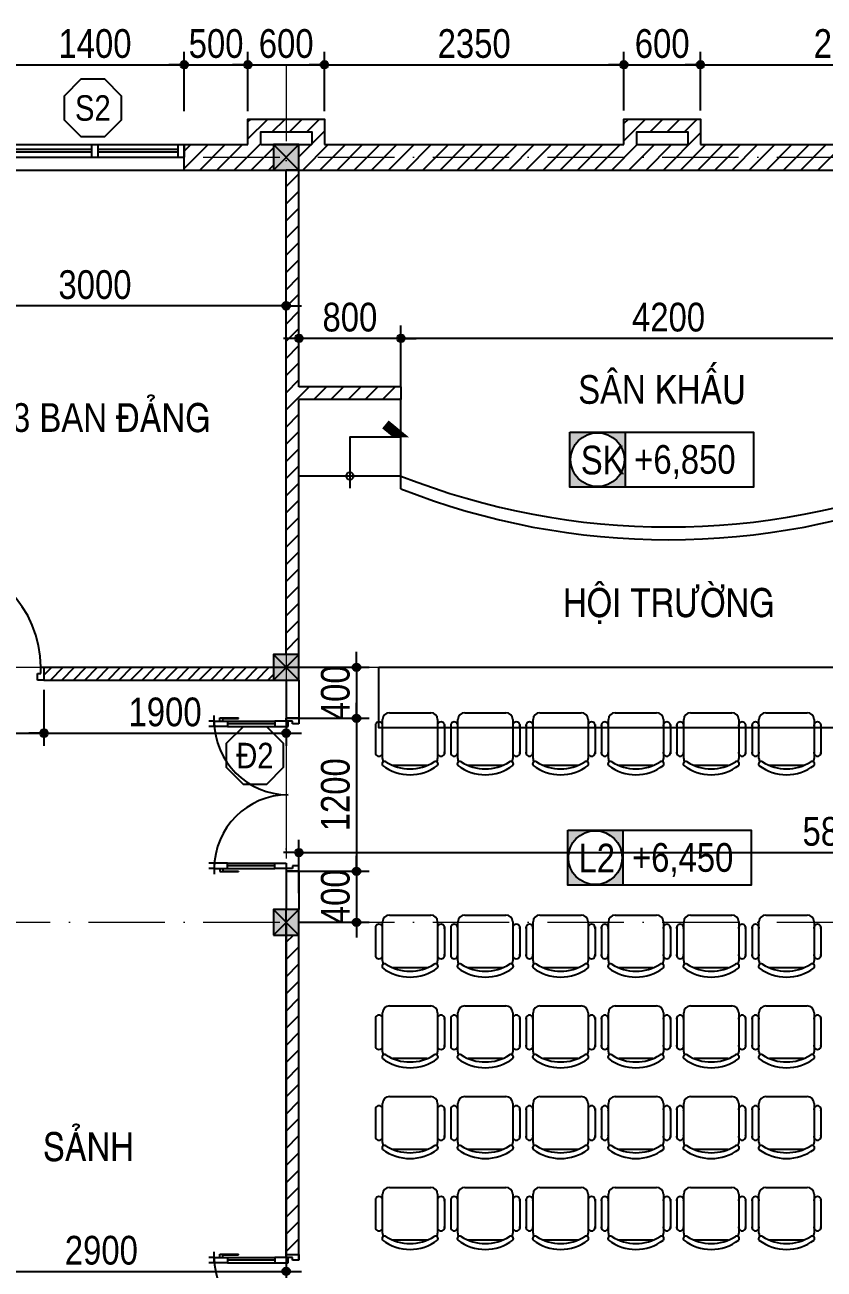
# Model space of a CAD drawing. Header units: millimetres. Extents: x 1201 to 176852, y 279 to 65351.
# Drawn here: x 99919 to 106189, y 27788 to 37547 of the extents above; entities that cross this region are included whole.
import ezdxf
from ezdxf.enums import TextEntityAlignment as Align

# ---------------------------------------------------------------- set-up
doc = ezdxf.new("R2010")
doc.units = ezdxf.units.MM
doc.linetypes.add('ACAD_ISO10W100', pattern=[18, 12, -3, 0, -3])
doc.linetypes.add('DASHED2', pattern=[0.375, 0.25, -0.125])
for name, color, linetype in [('009', 251, 'Continuous'), ('DIM', 1, 'Continuous'), ('DOOR', 20, 'Continuous'), ('MEDIUM', 2, 'Continuous'), ('TAGS', 60, 'Continuous'), ('TEXT', 7, 'Continuous'), ('TUONG', 131, 'Continuous'), ('vat dung', 44, 'Continuous'), ('WALL', 4, 'Continuous')]:
    doc.layers.add(name, color=color, linetype=linetype)
doc.layers.add('NET-THAY', color=2, linetype='Continuous', lineweight=13)
doc.layers.add('TRUC', color=24, linetype='Continuous', lineweight=0)
doc.styles.add('1', font='', dxfattribs={"height": 250})
doc.styles.add('HEL-CONDENSE', font='')
doc.styles.add('VNI-HELVE-CONDENSEN', font='')
doc.styles.get('1').set_extended_font_data('VNI-Helve-Condense')
doc.styles.get('HEL-CONDENSE').set_extended_font_data('VNI-Helve-Condense')
doc.styles.get('VNI-HELVE-CONDENSEN').set_extended_font_data('VNI-Helve-Condense')
doc.dimstyles.new('D100', dxfattribs={"dimtxt": 225, "dimasz": 1.2, "dimexe": 100, "dimexo": 0, "dimgap": 50, "dimtad": 1, "dimdec": 0, "dimzin": 13, "dimdsep": 46, "dimtxsty": 'HEL-CONDENSE', "dimblk": 'D50', "dimcen": 0, "dimclrd": 1, "dimclre": 1, "dimclrt": 7, "dimadec": 0, "dimazin": 0, "dimtfac": 1, "dimtdec": 0, "dimtmove": 0, "dimatfit": 3, "dimldrblk": 'D50', "dimfxl": 1, "dimtolj": 1, "dimtzin": 13, "dimarcsym": 0})

# ---------------------------------------------------------------- blocks, each defined once
blk = doc.blocks.new('A$C6E0044D6')
at = {"layer": 'DOOR'}
for p, q in [((-25, 925), (-75, 925)), ((-25, 925), (-25, 975)), ((25, 925), (-25, 925)), ((-25, 925), (-25, 805)), ((25, 925), (25, 975)), ((25, 805), (25, 925)), ((-25, 874.1), (-53.3, 874.1)), ((-53.3, 874.1), (-53.3, 704.5)), ((-25, 845.9), (-47.6, 845.9)), ((-47.6, 845.9), (-47.6, 704.5)), ((-25, 874.1), (-25, 845.9)), ((-25, 827.9), (-25, 195)), ((-25, 805), (25, 805)), ((0, 195), (0, 805)), ((25, 805), (25, 195)), ((-47.6, 704.5), (-53.3, 704.5)), ((-25, 195), (25, 195)), ((-25, 75), (-25, 195)), ((25, 195), (25, 75)), ((-25, 75), (-50, 75)), ((-50, 75), (-50, -25)), ((-25, 25), (-25, 75)), ((25, 75), (-25, 75)), ((0, 25), (-25, 25)), ((0, -25), (0, 25)), ((800, -25), (800, 25)), ((800, 25), (825, 25)), ((825, 25), (825, 75)), ((825, 75), (850, 75)), ((850, 75), (850, -25)), ((-50, -25), (0, -25)), ((850, -25), (800, -25))]:
    blk.add_line(p, q, dxfattribs=at)
at = {"layer": 'DOOR', "color": 251}
blk.add_arc((-25, 75), 850, 0, 90, dxfattribs=at)
blk = doc.blocks.new('A$C419169B2')
at = {"layer": 'vat dung'}
for p, q in [((-166.4, 1192.5), (157.6, 1192.5)), ((-275.2, 1100.2), (-275.2, 870.7)), ((-220.4, 832.5), (-220.4, 1138.5)), ((211.6, 1138.5), (211.6, 832.5)), ((265.6, 1100.2), (265.6, 870.7)), ((129.5, 778.5), (-138.4, 778.5))]:
    blk.add_line(p, q, dxfattribs=at)
for centre, radius, start, end in [((-166.4, 1138.5), 54, 90, 180), ((157.6, 1138.5), 54, 0, 90), ((-248.2, 1092.3), 28.1, 343.7398, 196.2602), ((238.6, 1092.3), 28.1, 343.7398, 196.2602), ((-248.2, 878.6), 28.1, 163.7398, 16.2602), ((238.6, 878.6), 28.1, 163.7398, 16.2602), ((-204.6, 790.3), 19.7, 57.97259, 216.69006), ((-166.4, 832.5), 54, 180, 207.58444), ((-4.4, 1105.6), 353.5, 237.57575, 302.42425), ((195.7, 790.3), 19.7, 323.30994, 122.02741), ((157.6, 832.5), 54, 332.41556, 0), ((-4.4, 1066.5), 360, 233.1301, 306.8699)]:
    blk.add_arc(centre, radius, start, end, dxfattribs=at)
blk = doc.blocks.new('s11')
at = {"layer": 'DOOR'}
for p, q in [((0, 0), (0, -100)), ((1400, 0), (0, 0)), ((50, 0), (50, -100)), ((1350, 0), (1350, -100)), ((1400, 0), (1400, -100)), ((1400, -100), (0, -100))]:
    blk.add_line(p, q, dxfattribs=at)
at = {"layer": 'DOOR', "linetype": 'ByBlock', "lineweight": -2}
for p, q in [((675, -100), (675, 0)), ((725, -100), (725, 0))]:
    blk.add_line(p, q, dxfattribs=at)
at = {"layer": 'DOOR', "color": 251}
for p, q in [((50, -40), (675, -40)), ((50, -60), (675, -60)), ((725, -40), (1350, -40)), ((725, -60), (1350, -60))]:
    blk.add_line(p, q, dxfattribs=at)
blk = doc.blocks.new('A$C225A2996')
at = {"layer": 'WALL'}
blk.add_hatch(color=4, dxfattribs=at).paths.add_polyline_path([(531.4, 81.6), (731.4, 81.6), (731.4, 281.6), (531.4, 281.6)])
at = {"layer": 'WALL', "color": 4}
for p, q in [((531.4, 281.6), (731.4, 81.6)), ((531.4, 81.6), (731.4, 281.6))]:
    blk.add_line(p, q, dxfattribs=at)
blk.add_lwpolyline([(531.4, 81.6), (731.4, 81.6), (731.4, 281.6), (531.4, 281.6)], close=True, dxfattribs=at)
blk = doc.blocks.new('KH-CUADI')
at = {"layer": 'TAGS'}
blk.add_lwpolyline([(-124, 300), (-300, 124), (-300, -124), (-124, -300), (124, -300), (300, -124), (300, 124), (124, 300)], close=True, dxfattribs=at)
at = {"layer": 'TAGS', "style": 'VNI-HELVE-CONDENSEN'}
blk.add_attdef('D', text='', height=300, dxfattribs=at).set_placement((0, 0), align=Align.MIDDLE)
blk = doc.blocks.new('A$C48B57989')
at = {"layer": 'DOOR'}
for p, q in [((-446, 752.5), (-403.1, 752.5)), ((-446, 652.5), (-446, 752.5)), ((-403.1, 702.5), (-424.6, 702.5)), ((-424.6, 702.5), (-424.6, 652.5)), ((-403.1, 752.5), (-403.1, 702.5)), ((711.1, 752.5), (711.1, 702.5)), ((754, 752.5), (711.1, 752.5)), ((711.1, 702.5), (732.6, 702.5)), ((732.6, 702.5), (732.6, 652.5)), ((754, 652.5), (754, 752.5)), ((-424.6, 652.5), (-446, 652.5)), ((-381.7, 666.8), (-424.6, 666.8)), ((-424.6, 666.8), (-424.6, 563.9)), ((-381.7, 563.9), (-381.7, 666.8)), ((689.7, 563.9), (689.7, 652.5)), ((689.7, 652.5), (732.6, 652.5)), ((732.6, 652.5), (754, 652.5)), ((732.6, 652.5), (732.6, 563.9)), ((-424.6, 563.9), (-381.7, 563.9)), ((-424.6, 171.4), (-424.6, 563.9)), ((-403.1, 563.9), (-403.1, 191)), ((-381.7, 191), (-381.7, 563.9)), ((689.7, 191), (689.7, 563.9)), ((732.6, 563.9), (689.7, 563.9)), ((711.1, 563.9), (711.1, 191)), ((732.6, 171.4), (732.6, 563.9)), ((-448.8, 131.8), (-448.8, 277.2)), ((-443.9, 277.2), (-448.8, 277.2)), ((-443.9, 156), (-443.9, 277.2)), ((752, 156), (752, 277.2)), ((752, 277.2), (756.8, 277.2)), ((756.8, 131.8), (756.8, 277.2)), ((-424.6, 131.8), (-448.8, 131.8)), ((-424.6, 156), (-443.9, 156)), ((-424.6, 191), (-381.7, 191)), ((-424.6, 88.2), (-424.6, 191)), ((-424.6, 131.8), (-424.6, 156)), ((-381.7, 191), (-381.7, 88.2)), ((732.6, 191), (689.7, 191)), ((689.7, 191), (689.7, 88.2)), ((732.6, 88.2), (732.6, 191)), ((732.6, 131.8), (732.6, 156)), ((732.6, 156), (752, 156)), ((732.6, 131.8), (756.8, 131.8)), ((-424.6, 88.2), (-467.4, 88.2)), ((-424.6, 88.2), (-424.6, 45.3)), ((-381.7, 88.2), (-424.6, 88.2)), ((-381.7, 88.2), (-381.7, 45.3)), ((689.7, 88.2), (689.7, 45.3)), ((689.7, 88.2), (732.6, 88.2)), ((732.6, 88.2), (732.6, 45.3)), ((732.6, 88.2), (775.4, 88.2))]:
    blk.add_line(p, q, dxfattribs=at)
at = {"layer": 'DOOR', "color": 251}
for centre, major_axis, start_param, end_param in [((-424.6, 666.8), (409.1, 409.1), 3.926991, 5.497787), ((732.6, 666.8), (-409.1, 409.1), 0.785398, 2.356194)]:
    blk.add_ellipse(centre, major_axis=major_axis, ratio=1, start_param=start_param, end_param=end_param, dxfattribs=at)
blk = doc.blocks.new('D50')
at = {"layer": 'DIM'}
blk.add_hatch(color=256, dxfattribs=at).paths.add_polyline_path([(25, 0, 1), (-25, 0, 1)])
blk.add_line((25, 0), (100, 0), dxfattribs=at)
blk.add_circle((0, 0), 25, dxfattribs=at)
blk = doc.blocks.new('*D1130')
at = {"layer": 'DEFPOINTS', "color": 0, "transparency": 16777216}
for p in [(107869, 31055.1), (102069, 30738), (107869, 30709.5)]:
    blk.add_point(p, dxfattribs=at)
at = {"layer": 'DIM', "color": 1, "lineweight": -2, "transparency": 16777216}
for p, q in [((102069, 30738), (102069, 31155.1)), ((107869, 30709.5), (107869, 31155.1)), ((102070.2, 31055.1), (107867.8, 31055.1))]:
    blk.add_line(p, q, dxfattribs=at)
at = {"layer": 'DIM', "color": 1, "lineweight": -2, "transparency": 16777216, "xscale": 1.199999999999999, "yscale": 1.199999999999999, "zscale": 1.199999999999999, "rotation": 180}
blk.add_blockref('D50', (102069, 31055.1), dxfattribs=at)
at = {"layer": 'DIM', "color": 1, "lineweight": -2, "transparency": 16777216, "xscale": 1.199999999999999, "yscale": 1.199999999999999, "zscale": 1.199999999999999}
blk.add_blockref('D50', (107869, 31055.1), dxfattribs=at)
at = {"layer": 'DIM', "color": 7, "transparency": 16777216, "insert": (106306.5, 31220), "char_height": 225, "attachment_point": 5, "style": 'HEL-CONDENSE'}
blk.add_mtext('\\A1;5800', dxfattribs=at)
blk = doc.blocks.new('*D1158')
at = {"layer": 'DEFPOINTS', "color": 0, "linetype": 'Continuous', "transparency": 16777216}
for p in [(99169, 32330.9), (100069, 32330.9), (100069, 31991.8)]:
    blk.add_point(p, dxfattribs=at)
at = {"layer": 'DIM', "color": 1, "linetype": 'Continuous', "lineweight": -2, "transparency": 16777216}
for p, q in [((99169, 32330.9), (99169, 31891.8)), ((100069, 32330.9), (100069, 31891.8)), ((99170.2, 31991.8), (100067.8, 31991.8))]:
    blk.add_line(p, q, dxfattribs=at)
at = {"layer": 'DIM', "color": 1, "linetype": 'Continuous', "lineweight": -2, "transparency": 16777216, "xscale": 1.199999999999999, "yscale": 1.199999999999999, "zscale": 1.199999999999999, "rotation": 180}
blk.add_blockref('D50', (99169, 31991.8), dxfattribs=at)
at = {"layer": 'DIM', "color": 1, "linetype": 'Continuous', "lineweight": -2, "transparency": 16777216, "xscale": 1.199999999999999, "yscale": 1.199999999999999, "zscale": 1.199999999999999}
blk.add_blockref('D50', (100069, 31991.8), dxfattribs=at)
at = {"layer": 'DIM', "color": 7, "linetype": 'Continuous', "transparency": 16777216, "insert": (99619, 32156.7), "char_height": 225, "attachment_point": 5, "style": 'HEL-CONDENSE'}
blk.add_mtext('\\A1;900', dxfattribs=at)
blk = doc.blocks.new('*D1159')
at = {"layer": 'DEFPOINTS', "color": 0, "linetype": 'Continuous', "transparency": 16777216}
for p in [(100069, 32330.9), (101969, 32330.9), (101969, 31991.8)]:
    blk.add_point(p, dxfattribs=at)
at = {"layer": 'DIM', "color": 1, "linetype": 'Continuous', "lineweight": -2, "transparency": 16777216}
for p, q in [((100069, 32330.9), (100069, 31891.8)), ((101969, 32330.9), (101969, 31891.8)), ((100070.2, 31991.8), (101967.8, 31991.8))]:
    blk.add_line(p, q, dxfattribs=at)
at = {"layer": 'DIM', "color": 1, "linetype": 'Continuous', "lineweight": -2, "transparency": 16777216, "xscale": 1.199999999999999, "yscale": 1.199999999999999, "zscale": 1.199999999999999, "rotation": 180}
blk.add_blockref('D50', (100069, 31991.8), dxfattribs=at)
at = {"layer": 'DIM', "color": 1, "linetype": 'Continuous', "lineweight": -2, "transparency": 16777216, "xscale": 1.199999999999999, "yscale": 1.199999999999999, "zscale": 1.199999999999999}
blk.add_blockref('D50', (101969, 31991.8), dxfattribs=at)
at = {"layer": 'DIM', "color": 7, "linetype": 'Continuous', "transparency": 16777216, "insert": (101019, 32156.7), "char_height": 225, "attachment_point": 5, "style": 'HEL-CONDENSE'}
blk.add_mtext('\\A1;1900', dxfattribs=at)
blk = doc.blocks.new('*D1002')
at = {"layer": 'DEFPOINTS', "color": 0, "linetype": 'Continuous', "transparency": 16777216}
for p in [(102069, 32508.4), (102069, 32108.4), (102520.7, 32108.4)]:
    blk.add_point(p, dxfattribs=at)
at = {"layer": 'DIM', "color": 1, "linetype": 'Continuous', "lineweight": -2, "transparency": 16777216}
for p, q in [((102069, 32508.4), (102620.7, 32508.4)), ((102520.7, 32507.2), (102520.7, 32109.6)), ((102069, 32108.4), (102620.7, 32108.4))]:
    blk.add_line(p, q, dxfattribs=at)
at = {"layer": 'DIM', "color": 1, "linetype": 'Continuous', "lineweight": -2, "transparency": 16777216, "xscale": 1.199999999999999, "yscale": 1.199999999999999, "zscale": 1.199999999999999}
for p, rotation in [((102520.7, 32508.4), 90), ((102520.7, 32108.4), 270)]:
    blk.add_blockref('D50', p, dxfattribs=dict(at, rotation=rotation))
at = {"layer": 'DIM', "color": 7, "linetype": 'Continuous', "transparency": 16777216, "insert": (102355.8, 32308.4), "char_height": 225, "attachment_point": 5, "rotation": 90, "style": 'HEL-CONDENSE'}
blk.add_mtext('\\A1;400', dxfattribs=at)
blk = doc.blocks.new('*D1003')
at = {"layer": 'DEFPOINTS', "color": 0, "linetype": 'Continuous', "transparency": 16777216}
for p in [(102069, 32108.4), (102069, 30908.4), (102520.7, 30908.4)]:
    blk.add_point(p, dxfattribs=at)
at = {"layer": 'DIM', "color": 1, "linetype": 'Continuous', "lineweight": -2, "transparency": 16777216}
for p, q in [((102069, 32108.4), (102620.7, 32108.4)), ((102520.7, 32107.2), (102520.7, 30909.6)), ((102069, 30908.4), (102620.7, 30908.4))]:
    blk.add_line(p, q, dxfattribs=at)
at = {"layer": 'DIM', "color": 1, "linetype": 'Continuous', "lineweight": -2, "transparency": 16777216, "xscale": 1.199999999999999, "yscale": 1.199999999999999, "zscale": 1.199999999999999}
for p, rotation in [((102520.7, 32108.4), 90), ((102520.7, 30908.4), 270)]:
    blk.add_blockref('D50', p, dxfattribs=dict(at, rotation=rotation))
at = {"layer": 'DIM', "color": 7, "linetype": 'Continuous', "transparency": 16777216, "insert": (102355.8, 31508.4), "char_height": 225, "attachment_point": 5, "rotation": 90, "style": 'HEL-CONDENSE'}
blk.add_mtext('\\A1;1200', dxfattribs=at)
blk = doc.blocks.new('*D1004')
at = {"layer": 'DEFPOINTS', "color": 0, "linetype": 'Continuous', "transparency": 16777216}
for p in [(102069, 30908.4), (102069, 30508.4), (102520.7, 30508.4)]:
    blk.add_point(p, dxfattribs=at)
at = {"layer": 'DIM', "color": 1, "linetype": 'Continuous', "lineweight": -2, "transparency": 16777216}
for p, q in [((102069, 30908.4), (102620.7, 30908.4)), ((102520.7, 30907.2), (102520.7, 30509.6)), ((102069, 30508.4), (102620.7, 30508.4))]:
    blk.add_line(p, q, dxfattribs=at)
at = {"layer": 'DIM', "color": 1, "linetype": 'Continuous', "lineweight": -2, "transparency": 16777216, "xscale": 1.199999999999999, "yscale": 1.199999999999999, "zscale": 1.199999999999999}
for p, rotation in [((102520.7, 30908.4), 90), ((102520.7, 30508.4), 270)]:
    blk.add_blockref('D50', p, dxfattribs=dict(at, rotation=rotation))
at = {"layer": 'DIM', "color": 7, "linetype": 'Continuous', "transparency": 16777216, "insert": (102355.8, 30708.4), "char_height": 225, "attachment_point": 5, "rotation": 90, "style": 'HEL-CONDENSE'}
blk.add_mtext('\\A1;400', dxfattribs=at)
blk = doc.blocks.new('*D1038')
at = {"layer": 'DEFPOINTS', "color": 0, "transparency": 16777216}
for p in [(102269, 37234.2), (101669, 36869.5), (102269, 36869.5)]:
    blk.add_point(p, dxfattribs=at)
at = {"layer": 'DIM', "color": 1, "lineweight": -2, "transparency": 16777216}
for p, q in [((101669, 36869.5), (101669, 37334.2)), ((102269, 36869.5), (102269, 37334.2)), ((101670.2, 37234.2), (102267.8, 37234.2))]:
    blk.add_line(p, q, dxfattribs=at)
at = {"layer": 'DIM', "color": 1, "lineweight": -2, "transparency": 16777216, "xscale": 1.199999999999999, "yscale": 1.199999999999999, "zscale": 1.199999999999999, "rotation": 180}
blk.add_blockref('D50', (101669, 37234.2), dxfattribs=at)
at = {"layer": 'DIM', "color": 1, "lineweight": -2, "transparency": 16777216, "xscale": 1.199999999999999, "yscale": 1.199999999999999, "zscale": 1.199999999999999}
blk.add_blockref('D50', (102269, 37234.2), dxfattribs=at)
at = {"layer": 'DIM', "color": 7, "transparency": 16777216, "insert": (101969, 37399.1), "char_height": 225, "attachment_point": 5, "style": 'HEL-CONDENSE'}
blk.add_mtext('\\A1;600', dxfattribs=at)
blk = doc.blocks.new('*D1039')
at = {"layer": 'DEFPOINTS', "color": 0, "transparency": 16777216}
for p in [(104619, 37234.2), (102269, 36869.5), (104619, 36875.8)]:
    blk.add_point(p, dxfattribs=at)
at = {"layer": 'DIM', "color": 1, "lineweight": -2, "transparency": 16777216}
for p, q in [((102269, 36869.5), (102269, 37334.2)), ((104619, 36875.8), (104619, 37334.2)), ((102270.2, 37234.2), (104617.8, 37234.2))]:
    blk.add_line(p, q, dxfattribs=at)
at = {"layer": 'DIM', "color": 1, "lineweight": -2, "transparency": 16777216, "xscale": 1.199999999999999, "yscale": 1.199999999999999, "zscale": 1.199999999999999, "rotation": 180}
blk.add_blockref('D50', (102269, 37234.2), dxfattribs=at)
at = {"layer": 'DIM', "color": 1, "lineweight": -2, "transparency": 16777216, "xscale": 1.199999999999999, "yscale": 1.199999999999999, "zscale": 1.199999999999999}
blk.add_blockref('D50', (104619, 37234.2), dxfattribs=at)
at = {"layer": 'DIM', "color": 7, "transparency": 16777216, "insert": (103444, 37399.1), "char_height": 225, "attachment_point": 5, "style": 'HEL-CONDENSE'}
blk.add_mtext('\\A1;2350', dxfattribs=at)
blk = doc.blocks.new('*D1040')
at = {"layer": 'DEFPOINTS', "color": 0, "transparency": 16777216}
for p in [(105219, 37234.2), (104619, 36875.8), (105219, 36875.8)]:
    blk.add_point(p, dxfattribs=at)
at = {"layer": 'DIM', "color": 1, "lineweight": -2, "transparency": 16777216}
for p, q in [((104619, 36875.8), (104619, 37334.2)), ((105219, 36875.8), (105219, 37334.2)), ((104620.2, 37234.2), (105217.8, 37234.2))]:
    blk.add_line(p, q, dxfattribs=at)
at = {"layer": 'DIM', "color": 1, "lineweight": -2, "transparency": 16777216, "xscale": 1.199999999999999, "yscale": 1.199999999999999, "zscale": 1.199999999999999, "rotation": 180}
blk.add_blockref('D50', (104619, 37234.2), dxfattribs=at)
at = {"layer": 'DIM', "color": 1, "lineweight": -2, "transparency": 16777216, "xscale": 1.199999999999999, "yscale": 1.199999999999999, "zscale": 1.199999999999999}
blk.add_blockref('D50', (105219, 37234.2), dxfattribs=at)
at = {"layer": 'DIM', "color": 7, "transparency": 16777216, "insert": (104919, 37399.1), "char_height": 225, "attachment_point": 5, "style": 'HEL-CONDENSE'}
blk.add_mtext('\\A1;600', dxfattribs=at)
blk = doc.blocks.new('*D1041')
at = {"layer": 'DEFPOINTS', "color": 0, "transparency": 16777216}
for p in [(107569, 37234.2), (107569, 36890.2), (105219, 36875.8)]:
    blk.add_point(p, dxfattribs=at)
at = {"layer": 'DIM', "color": 1, "lineweight": -2, "transparency": 16777216}
for p, q in [((105219, 36875.8), (105219, 37334.2)), ((107569, 36890.2), (107569, 37334.2)), ((105220.2, 37234.2), (107567.8, 37234.2))]:
    blk.add_line(p, q, dxfattribs=at)
at = {"layer": 'DIM', "color": 1, "lineweight": -2, "transparency": 16777216, "xscale": 1.199999999999999, "yscale": 1.199999999999999, "zscale": 1.199999999999999, "rotation": 180}
blk.add_blockref('D50', (105219, 37234.2), dxfattribs=at)
at = {"layer": 'DIM', "color": 1, "lineweight": -2, "transparency": 16777216, "xscale": 1.199999999999999, "yscale": 1.199999999999999, "zscale": 1.199999999999999}
blk.add_blockref('D50', (107569, 37234.2), dxfattribs=at)
at = {"layer": 'DIM', "color": 7, "transparency": 16777216, "insert": (106394, 37399.1), "char_height": 225, "attachment_point": 5, "style": 'HEL-CONDENSE'}
blk.add_mtext('\\A1;2350', dxfattribs=at)
blk = doc.blocks.new('*D1043')
at = {"layer": 'DEFPOINTS', "color": 0, "transparency": 16777216}
for p in [(101169, 37234.2), (99769, 36869.5), (101169, 36869.5)]:
    blk.add_point(p, dxfattribs=at)
at = {"layer": 'DIM', "color": 1, "lineweight": -2, "transparency": 16777216}
for p, q in [((99769, 36869.5), (99769, 37334.2)), ((101169, 36869.5), (101169, 37334.2)), ((99770.2, 37234.2), (101167.8, 37234.2))]:
    blk.add_line(p, q, dxfattribs=at)
at = {"layer": 'DIM', "color": 1, "lineweight": -2, "transparency": 16777216, "xscale": 1.199999999999999, "yscale": 1.199999999999999, "zscale": 1.199999999999999, "rotation": 180}
blk.add_blockref('D50', (99769, 37234.2), dxfattribs=at)
at = {"layer": 'DIM', "color": 1, "lineweight": -2, "transparency": 16777216, "xscale": 1.199999999999999, "yscale": 1.199999999999999, "zscale": 1.199999999999999}
blk.add_blockref('D50', (101169, 37234.2), dxfattribs=at)
at = {"layer": 'DIM', "color": 7, "transparency": 16777216, "insert": (100469, 37399.1), "char_height": 225, "attachment_point": 5, "style": 'HEL-CONDENSE'}
blk.add_mtext('\\A1;1400', dxfattribs=at)
blk = doc.blocks.new('*D1044')
at = {"layer": 'DEFPOINTS', "color": 0, "transparency": 16777216}
for p in [(101669, 37234.2), (101169, 36869.5), (101669, 36869.5)]:
    blk.add_point(p, dxfattribs=at)
at = {"layer": 'DIM', "color": 1, "lineweight": -2, "transparency": 16777216}
for p, q in [((101169, 36869.5), (101169, 37334.2)), ((101669, 36869.5), (101669, 37334.2)), ((101170.2, 37234.2), (101667.8, 37234.2))]:
    blk.add_line(p, q, dxfattribs=at)
at = {"layer": 'DIM', "color": 1, "lineweight": -2, "transparency": 16777216, "xscale": 1.199999999999999, "yscale": 1.199999999999999, "zscale": 1.199999999999999, "rotation": 180}
blk.add_blockref('D50', (101169, 37234.2), dxfattribs=at)
at = {"layer": 'DIM', "color": 1, "lineweight": -2, "transparency": 16777216, "xscale": 1.199999999999999, "yscale": 1.199999999999999, "zscale": 1.199999999999999}
blk.add_blockref('D50', (101669, 37234.2), dxfattribs=at)
at = {"layer": 'DIM', "color": 7, "transparency": 16777216, "insert": (101419, 37399.1), "char_height": 225, "attachment_point": 5, "style": 'HEL-CONDENSE'}
blk.add_mtext('\\A1;500', dxfattribs=at)
blk = doc.blocks.new('A$C27B14CF0')
at = {"layer": 'TAGS', "ltscale": 1000}
h = blk.add_hatch(color=8, dxfattribs=at)
h.paths.add_polyline_path([(249.9, 243.1), (-182.1, 243.1), (-182.1, -188.9), (249.9, -188.9)])
h.paths.add_polyline_path([(244.9, 27.1, -1), (-177.1, 27.1, -1)], flags=16)
blk.add_line((249.9, 243.1), (249.9, -188.9), dxfattribs=at)
blk.add_lwpolyline([(-182.1, 243.1), (1257.9, 243.1), (1257.9, -188.9), (-182.1, -188.9)], close=True, dxfattribs=at)
blk.add_circle((33.9, 27.1), 211, dxfattribs=at)
at = {"layer": 'TAGS', "ltscale": 1000, "style": 'VNI-HELVE-CONDENSEN'}
for p in [(-44.3, -83.7), (379.3, -83.7)]:
    blk.add_attdef('S', p, '', height=225, dxfattribs=at)
blk = doc.blocks.new('*D969')
at = {"layer": 'DEFPOINTS', "color": 0, "transparency": 16777216}
for p in [(102869, 35088.3), (102869, 34708.4), (107069, 34708.4)]:
    blk.add_point(p, dxfattribs=at)
at = {"layer": 'DIM', "color": 1, "lineweight": -2, "transparency": 16777216}
for p, q in [((102869, 34708.4), (102869, 35188.3)), ((107069, 34708.4), (107069, 35188.3)), ((107067.8, 35088.3), (102870.2, 35088.3))]:
    blk.add_line(p, q, dxfattribs=at)
at = {"layer": 'DIM', "color": 1, "lineweight": -2, "transparency": 16777216, "xscale": 1.199999999999999, "yscale": 1.199999999999999, "zscale": 1.199999999999999, "rotation": 180}
blk.add_blockref('D50', (102869, 35088.3), dxfattribs=at)
at = {"layer": 'DIM', "color": 1, "lineweight": -2, "transparency": 16777216, "xscale": 1.199999999999999, "yscale": 1.199999999999999, "zscale": 1.199999999999999}
blk.add_blockref('D50', (107069, 35088.3), dxfattribs=at)
at = {"layer": 'DIM', "color": 7, "transparency": 16777216, "insert": (104969, 35253.2), "char_height": 225, "attachment_point": 5, "style": 'HEL-CONDENSE'}
blk.add_mtext('\\A1;4200', dxfattribs=at)
blk = doc.blocks.new('*D970')
at = {"layer": 'DEFPOINTS', "color": 0, "transparency": 16777216}
for p in [(102069, 35088.3), (102069, 34708.4), (102869, 34708.4)]:
    blk.add_point(p, dxfattribs=at)
at = {"layer": 'DIM', "color": 1, "lineweight": -2, "transparency": 16777216}
for p, q in [((102069, 34708.4), (102069, 35188.3)), ((102869, 34708.4), (102869, 35188.3)), ((102867.8, 35088.3), (102070.2, 35088.3))]:
    blk.add_line(p, q, dxfattribs=at)
at = {"layer": 'DIM', "color": 1, "lineweight": -2, "transparency": 16777216, "xscale": 1.199999999999999, "yscale": 1.199999999999999, "zscale": 1.199999999999999, "rotation": 180}
blk.add_blockref('D50', (102069, 35088.3), dxfattribs=at)
at = {"layer": 'DIM', "color": 1, "lineweight": -2, "transparency": 16777216, "xscale": 1.199999999999999, "yscale": 1.199999999999999, "zscale": 1.199999999999999}
blk.add_blockref('D50', (102869, 35088.3), dxfattribs=at)
at = {"layer": 'DIM', "color": 7, "transparency": 16777216, "insert": (102469, 35253.2), "char_height": 225, "attachment_point": 5, "style": 'HEL-CONDENSE'}
blk.add_mtext('\\A1;800', dxfattribs=at)
blk = doc.blocks.new('*D979')
at = {"layer": 'DEFPOINTS', "color": 0, "transparency": 16777216}
for p in [(99069, 28049.8), (101969, 28049.8), (101969, 27769.9)]:
    blk.add_point(p, dxfattribs=at)
at = {"layer": 'DIM', "color": 1, "lineweight": -2, "transparency": 16777216}
for p, q in [((99069, 28049.8), (99069, 27669.9)), ((101969, 28049.8), (101969, 27669.9)), ((99070.2, 27769.9), (101967.8, 27769.9))]:
    blk.add_line(p, q, dxfattribs=at)
at = {"layer": 'DIM', "color": 1, "lineweight": -2, "transparency": 16777216, "xscale": 1.199999999999999, "yscale": 1.199999999999999, "zscale": 1.199999999999999, "rotation": 180}
blk.add_blockref('D50', (99069, 27769.9), dxfattribs=at)
at = {"layer": 'DIM', "color": 1, "lineweight": -2, "transparency": 16777216, "xscale": 1.199999999999999, "yscale": 1.199999999999999, "zscale": 1.199999999999999}
blk.add_blockref('D50', (101969, 27769.9), dxfattribs=at)
at = {"layer": 'DIM', "color": 7, "transparency": 16777216, "insert": (100519, 27934.8), "char_height": 225, "attachment_point": 5, "style": 'HEL-CONDENSE'}
blk.add_mtext('\\A1;2900', dxfattribs=at)
blk = doc.blocks.new('*D985')
at = {"layer": 'DEFPOINTS', "color": 0, "transparency": 16777216}
for p in [(98969, 35343.4), (98969, 34966.9), (101969, 34966.9)]:
    blk.add_point(p, dxfattribs=at)
at = {"layer": 'DIM', "color": 1, "lineweight": -2, "transparency": 16777216}
for p, q in [((98969, 34966.9), (98969, 35443.4)), ((101969, 34966.9), (101969, 35443.4)), ((101967.8, 35343.4), (98970.2, 35343.4))]:
    blk.add_line(p, q, dxfattribs=at)
at = {"layer": 'DIM', "color": 1, "lineweight": -2, "transparency": 16777216, "xscale": 1.199999999999999, "yscale": 1.199999999999999, "zscale": 1.199999999999999, "rotation": 180}
blk.add_blockref('D50', (98969, 35343.4), dxfattribs=at)
at = {"layer": 'DIM', "color": 1, "lineweight": -2, "transparency": 16777216, "xscale": 1.199999999999999, "yscale": 1.199999999999999, "zscale": 1.199999999999999}
blk.add_blockref('D50', (101969, 35343.4), dxfattribs=at)
at = {"layer": 'DIM', "color": 7, "transparency": 16777216, "insert": (100469, 35508.3), "char_height": 225, "attachment_point": 5, "style": 'HEL-CONDENSE'}
blk.add_mtext('\\A1;3000', dxfattribs=at)

msp = doc.modelspace()

# ---------------------------------------------------------------- hatches: boundary and pattern name
at = {"layer": '009'}
h = msp.add_hatch(dxfattribs=at)
h.set_pattern_fill('ANSI31', color=256, scale=30, style=0)
h.set_pattern_definition([(45, (-1228036.16, -308637.74), (-67.351921, 67.351921), [])])
h.paths.add_polyline_path([(107669.008, 36758.429), (108219.008, 36758.429), (108219.008, 36358.429), (108069.008, 36358.429), (108069.008, 36408.429), (107869.008, 36408.429), (107869.008, 34708.429), (107069.008, 34708.429), (107069.008, 34608.429), (107869.008, 34608.429), (107869.008, 32608.429), (108069.008, 32608.429), (108069.008, 32708.429), (108219.008, 32708.429), (108219.008, 32308.429), (108069.008, 32308.429), (108069.008, 32408.429), (107869.008, 32408.429), (107869.008, 32208.429), (107969.008, 32208.429), (108069.008, 32208.429), (108319.008, 32208.429), (108319.008, 32808.429), (108069.008, 32808.429), (108069.008, 36258.429), (108319.008, 36258.429), (108319.008, 36858.429), (107769.008, 36858.429), (107569.008, 36858.429), (107569.008, 36608.429), (107069.008, 36608.429), (105219.008, 36608.429), (105219.008, 36808.429), (104619.008, 36808.429), (104619.008, 36608.429), (102669.008, 36608.429), (102269.008, 36608.429), (102269.008, 36808.429), (101669.008, 36808.429), (101669.008, 36608.429), (101169.008, 36608.429), (101169.008, 36408.429), (101869.008, 36408.429), (101869.008, 36608.429), (101769.008, 36608.429), (101769.008, 36708.429), (102169.008, 36708.429), (102169.008, 36608.429), (102069.008, 36608.429), (102069.008, 36408.429), (102669.008, 36408.429), (107069.008, 36408.429), (107869.008, 36408.429), (107869.008, 36508.429), (107669.008, 36508.429)])
h.paths.add_polyline_path([(104719.008, 36608.429), (104719.008, 36708.429), (105119.008, 36708.429), (105119.008, 36608.429)], flags=16)
h.paths.add_polyline_path([(102069.008, 34608.429), (102869.008, 34608.429), (102869.008, 34708.429), (102069.008, 34708.429), (102069.008, 36408.429), (101969.008, 36408.429), (101969.008, 36308.429), (101969.008, 32608.429), (102069.008, 32608.429)], flags=16)
h.paths.add_polyline_path([(99069.008, 30408.429), (98969.008, 30408.429), (98969.008, 26608.429), (99069.008, 26608.429)])
h.paths.add_polyline_path([(102069.008, 26408.429), (101869.008, 26408.429), (101869.008, 25708.429), (102069.008, 25708.429)])
h.paths.add_polyline_path([(101869.008, 26608.429), (101169.008, 26608.429), (101169.008, 26408.429), (101869.008, 26408.429)])
h.paths.add_polyline_path([(99769.008, 26608.429), (99069.008, 26608.429), (99069.008, 26408.429), (99169.008, 26408.429), (99169.008, 26308.429), (98769.008, 26308.429), (98769.008, 26408.429), (98869.008, 26408.429), (98869.008, 26608.429), (98169.008, 26608.429), (98169.008, 26408.429), (98669.008, 26408.429), (98669.008, 26208.429), (99269.008, 26208.429), (99269.008, 26408.429), (99769.008, 26408.429)])
h.paths.add_polyline_path([(98175.08, 26238.579), (98175.08, 26778.279), (98517.38, 26778.279), (98517.38, 26238.579)], flags=9)
h.paths.add_polyline_path([(101969.008, 27901.794), (102069.008, 27901.794), (102069.008, 30408.429), (101969.008, 30408.429)])
h.paths.add_polyline_path([(102069.008, 26701.794), (101969.008, 26701.794), (101969.008, 26608.429), (102069.008, 26608.429)])
h = msp.add_hatch(dxfattribs=at)
h.set_pattern_fill('ANSI31', color=256, scale=20, style=0)
h.set_pattern_definition([(45, (-1228036.16, -308637.74), (-44.9012806, 44.9012806), [])])
h.paths.add_polyline_path([(101869.008, 32508.429), (100069.008, 32508.429), (100069.008, 32408.429), (100469.008, 32408.429), (101869.008, 32408.429)])

# ---------------------------------------------------------------- linework, layer by layer
at = {"layer": 'DIM', "elevation": 6450}
msp.add_lwpolyline([(102469.008, 34312.924, 0, 0, 0), (102869.008, 34312.924, 80, 80, 0), (102747.517, 34413.077, 0, 0, 0)], format="xyseb", dxfattribs=at)
msp.add_lwpolyline([(102869.008, 34312.924), (102469.008, 34312.924), (102469.008, 33912.63)], dxfattribs=at)
at = {"layer": 'DIM'}
msp.add_circle((102469.008, 34008.429, 6450), 28.96, dxfattribs=at)
at = {"layer": 'MEDIUM'}
msp.add_line((99769.008, 36408.429, 6450), (101169.008, 36408.429, 6450), dxfattribs=at)
at = {"layer": 'NET-THAY', "linetype": 'ByBlock', "lineweight": -2}
for p, q in [((102869.008, 33908.429, 6450), (102869.008, 34608.429, 6450)), ((102869.008, 34008.429, 6450), (102069.008, 34008.429, 6450))]:
    msp.add_line(p, q, dxfattribs=at)
for centre, radius, start, end in [((104969.008, 39324.766, 6450), 5716.069, 248.4455433, 291.5544567), ((104969.008, 39224.269, 6450), 5715.606, 248.4437128, 291.5562872)]:
    msp.add_arc(centre, radius, start, end, dxfattribs=at)
at = {"layer": 'TRUC', "linetype": 'ACAD_ISO10W100', "ltscale": 50, "elevation": 6450}
msp.add_lwpolyline([(72515.024, 37234.209), (110285.336, 37234.209), (110285.336, 20808.429), (72515.024, 20808.429)], close=True, dxfattribs=at)
for points in [[(101969.008, 37234.209), (101969.008, 20808.429)], [(101969.008, 37234.209), (101969.008, 20808.429)], [(72515.024, 36508.429), (110285.336, 36508.429)], [(72515.024, 32508.429), (110285.336, 32508.429)], [(72515.024, 30508.429), (110285.336, 30508.429)]]:
    msp.add_lwpolyline(points, dxfattribs=at)
at = {"layer": 'TRUC', "linetype": 'DASHED2', "ltscale": 1000, "elevation": 6450}
msp.add_lwpolyline([(101969.008, 32383.429), (101969.008, 30608.429)], dxfattribs=at)
at = {"layer": 'TUONG'}
for p, q in [((101169.008, 36408.429, 6450), (101169.008, 36608.429, 6450)), ((100069.008, 32508.429, 6450), (100069.008, 32408.429, 6450)), ((100069.008, 32508.429, 6450), (100069.008, 32408.429, 6450)), ((102069.008, 32108.429, 6450), (101969.008, 32108.429, 6450)), ((102069.008, 30908.429, 6450), (101969.008, 30908.429, 6450)), ((101969.008, 30608.429, 6450), (101969.008, 30608.429, 6450))]:
    msp.add_line(p, q, dxfattribs=at)
at = {"layer": 'TUONG', "color": 4}
for p, q in [((102869.008, 34708.429, 6450), (102069.008, 34708.429, 6450)), ((102869.008, 34708.429, 6450), (102869.008, 34608.429, 6450)), ((102869.008, 34608.429, 6450), (102069.008, 34608.429, 6450)), ((101969.008, 32408.429, 6450), (101969.008, 32108.429, 6450)), ((102069.008, 32408.429, 6450), (102069.008, 32108.429, 6450)), ((101969.008, 30908.429, 6450), (101969.008, 30608.429, 6450)), ((102069.008, 30908.429, 6450), (102069.008, 30608.429, 6450))]:
    msp.add_line(p, q, dxfattribs=at)
at = {"layer": 'TUONG', "elevation": 6450}
for points in [[(101669.008, 36608.429), (101669.008, 36808.429), (102269.008, 36808.429), (102269.008, 36608.429)], [(104619.008, 36608.429), (104619.008, 36608.429), (104619.008, 36808.429), (105219.008, 36808.429), (105219.008, 36608.429)], [(101769.008, 36608.429), (101769.008, 36708.429), (102169.008, 36708.429), (102169.008, 36608.429)], [(104719.008, 36608.429), (104719.008, 36708.429), (105119.008, 36708.429), (105119.008, 36608.429)], [(101169.008, 36608.429), (101669.008, 36608.429)], [(101769.008, 36608.429), (102169.008, 36608.429)], [(102269.008, 36608.429), (102669.008, 36608.429)], [(102669.008, 36608.429), (104619.008, 36608.429)], [(104719.008, 36608.429), (105119.008, 36608.429)], [(105219.008, 36608.429), (107069.008, 36608.429)], [(101169.008, 36408.429), (102669.008, 36408.429)], [(102669.008, 36408.429), (107069.008, 36408.429)], [(100069.008, 32508.429), (100469.008, 32508.429)], [(100469.008, 32508.429), (102069.008, 32508.429)], [(100069.008, 32408.429), (100469.008, 32408.429)], [(100469.008, 32408.429), (102069.008, 32408.429)], [(101969.008, 27901.794), (101969.008, 30608.429)], [(102069.008, 27858.937), (102069.008, 30608.429)], [(101969.008, 30508.429), (101969.008, 27901.794)]]:
    msp.add_lwpolyline(points, dxfattribs=at)
at = {"layer": 'TUONG', "color": 4, "elevation": 6450}
for points in [[(101969.008, 32608.429), (101969.008, 36408.429)], [(101969.008, 36308.429), (101969.008, 36408.429)], [(102069.008, 36408.429), (101969.008, 36408.429)], [(102069.008, 34708.429), (102069.008, 36408.429)], [(102069.008, 36308.429), (102069.008, 36408.429)], [(102069.008, 32608.429), (102069.008, 34608.429)]]:
    msp.add_lwpolyline(points, dxfattribs=at)
at = {"layer": 'vat dung', "elevation": 6450}
msp.add_lwpolyline([(102695.932, 32508.429), (107345.944, 32508.429), (107345.944, 32034.083), (102695.932, 32034.083)], close=True, dxfattribs=at)

# ---------------------------------------------------------------- block references
at = {"layer": 'DOOR', "xscale": -1}
msp.add_blockref('s11', (101169.008, 36608.429, 6450), dxfattribs=at)
at = {"layer": 'DOOR'}
msp.add_blockref('A$C6E0044D6', (99219.008, 32433.429, 6450), dxfattribs=at)
at = {"layer": 'DOOR', "rotation": 270}
for p in [(101316.535, 31662.436, 6450), (101316.535, 27455.801, 6450)]:
    msp.add_blockref('A$C48B57989', p, dxfattribs=at)
at = {"layer": 'TAGS', "linetype": 'Continuous'}
ref = msp.add_blockref('KH-CUADI', (100452.118, 36895.066, 6450), dxfattribs=dict(at, xscale=0.75, yscale=0.75, zscale=0.75, rotation=180))
ref.add_attrib('D', 'S2', dxfattribs={"color": 7, "height": 200, "style": 'VNI-HELVE-CONDENSEN'}).set_placement((100452.118, 36895.066, 6450), align=Align.MIDDLE)
at = {"layer": 'TAGS', "ltscale": 1000}
ref = msp.add_blockref('A$C27B14CF0', (104377.739, 34109.731, 6450), dxfattribs=at)
ref.add_attrib('S', 'SK', (104280.477, 34021.138, 6450), dxfattribs={"color": 7, "ltscale": 1000, "height": 225, "style": 'VNI-HELVE-CONDENSEN'})
ref.add_attrib('S', '+6,850', (104699.476, 34026.074, 6450), dxfattribs={"color": 7, "ltscale": 1000, "height": 225, "style": 'VNI-HELVE-CONDENSEN'})
at = {"layer": 'TAGS', "linetype": 'Continuous'}
ref = msp.add_blockref('KH-CUADI', (101723.968, 31817.483, 6450), dxfattribs=dict(at, xscale=0.75, yscale=0.75, zscale=0.75, rotation=180))
ref.add_attrib('D', 'Ñ2', dxfattribs={"color": 7, "height": 200, "style": 'VNI-HELVE-CONDENSEN'}).set_placement((101723.968, 31817.483, 6450), align=Align.MIDDLE)
at = {"layer": 'TAGS', "ltscale": 1000}
ref = msp.add_blockref('A$C27B14CF0', (104359.965, 30988.074, 6450), dxfattribs=at)
ref.add_attrib('S', 'L2', (104262.703, 30899.481, 6450), dxfattribs={"color": 7, "ltscale": 1000, "height": 225, "style": 'VNI-HELVE-CONDENSEN'})
ref.add_attrib('S', '+6,450', (104681.702, 30904.417, 6450), dxfattribs={"color": 7, "ltscale": 1000, "height": 225, "style": 'VNI-HELVE-CONDENSEN'})
at = {"layer": 'TUONG', "color": 4}
for p in [(101337.618, 36326.796, 6450), (101337.618, 32326.796, 6450), (101337.618, 30326.796, 6450)]:
    msp.add_blockref('A$C225A2996', p, dxfattribs=at)
at = {"layer": 'vat dung', "linetype": 'ByBlock', "lineweight": -2}
for p in [(102945.099, 30959.521, 6450), (103535.855, 30959.521, 6450), (104126.61, 30959.521, 6450), (104717.366, 30959.521, 6450), (105308.122, 30959.521, 6450), (105898.878, 30959.521, 6450), (102945.099, 29372.408, 6450), (103535.855, 29372.408, 6450), (104126.61, 29372.408, 6450), (104717.366, 29372.408, 6450), (105308.122, 29372.408, 6450), (105898.878, 29372.408, 6450), (102945.099, 28660.535, 6450), (103535.855, 28660.535, 6450), (104126.61, 28660.535, 6450), (104717.366, 28660.535, 6450), (105308.122, 28660.535, 6450), (105898.878, 28660.535, 6450), (102945.099, 27948.662, 6450), (103535.855, 27948.662, 6450), (104126.61, 27948.662, 6450), (104717.366, 27948.662, 6450), (105308.122, 27948.662, 6450), (105898.878, 27948.662, 6450), (102945.099, 27236.789, 6450), (103535.855, 27236.789, 6450), (104126.61, 27236.789, 6450), (104717.366, 27236.789, 6450), (105308.122, 27236.789, 6450), (105898.878, 27236.789, 6450)]:
    msp.add_blockref('A$C419169B2', p, dxfattribs=at)

# ---------------------------------------------------------------- texts
at = {"layer": 'TEXT', "char_height": 225, "attachment_point": 2, "style": '1'}
for s, insert in [('SAÂN KHAÁU', (104917.622, 34799.91, 6450)), ('P.3 BAN ÑAÛNG', (100475.55, 34579.577, 6450)), ('HOÄI TRÖÔØNG ', (104971.184, 33128.492, 6450)), ('SAÛNH', (100417.783, 28861.565, 6450))]:
    msp.add_mtext(s, dxfattribs=dict(at, insert=insert))

# ---------------------------------------------------------------- dimensions: what is measured, and where the dimension line sits
at = {"layer": 'DIM'}
for base, p1, p2, picture, middle in [((101169.008, 37234.209, 6450), (99769.008, 36869.457, 6450), (101169.008, 36869.457, 6450), '*D1043', (100469.008, 37399.109, 6450)), ((98969.008, 35343.444, 6450), (101969.008, 34966.887, 6450), (98969.008, 34966.887, 6450), '*D985', (100469.008, 35508.344, 6450)), ((102069.008, 35088.28, 6450), (102869.008, 34708.429, 6450), (102069.008, 34708.429, 6450), '*D970', (102469.008, 35253.18, 6450)), ((102869.008, 35088.28, 6450), (107069.008, 34708.429, 6450), (102869.008, 34708.429, 6450), '*D969', (104969.008, 35253.18, 6450)), ((101969.008, 27769.947, 6450), (99069.008, 28049.789, 6450), (101969.008, 28049.789, 6450), '*D979', (100519.008, 27934.847, 6450))]:
    dim = msp.add_linear_dim(base=base, p1=p1, p2=p2, dimstyle='D100', dxfattribs=at)
    dim.commit()
    dim.dimension.update_dxf_attribs({"geometry": picture, "text_midpoint": middle})
dim = msp.add_linear_dim(base=(101669.008, 37234.209, 6450), p1=(101169.008, 36869.457, 6450), p2=(101669.008, 36869.457, 6450), dimstyle='D100', dxfattribs=at)
dim.commit()
dim.dimension.update_dxf_attribs({"geometry": '*D1044', "text_midpoint": (101419.008, 37234.209, 6450), "dimtype": 160})
for base, p1, p2, picture, middle in [((102269.008, 37234.209, 6450), (101669.008, 36869.457, 6450), (102269.008, 36869.457, 6450), '*D1038', (101969.008, 37399.109, 6450)), ((105219.008, 37234.209, 6450), (104619.008, 36875.756, 6450), (105219.008, 36875.756, 6450), '*D1040', (104919.008, 37399.109, 6450))]:
    dim = msp.add_linear_dim(base=base, p1=p1, p2=p2, dimstyle='D100', override={"dimtmove": 1}, dxfattribs=at)
    dim.commit()
    dim.dimension.update_dxf_attribs({"geometry": picture, "text_midpoint": middle})
for base, p1, p2, picture, middle in [((104619.008, 37234.209, 6450), (102269.008, 36869.457, 6450), (104619.008, 36875.756, 6450), '*D1039', (103444.008, 37234.209, 6450)), ((107569.008, 37234.209, 6450), (105219.008, 36875.756, 6450), (107569.008, 36890.17, 6450), '*D1041', (106394.008, 37234.209, 6450)), ((107869.008, 31055.106, 6450), (102069.008, 30738.017, 6450), (107869.008, 30709.524, 6450), '*D1130', (106306.505, 31055.106, 6450))]:
    dim = msp.add_linear_dim(base=base, p1=p1, p2=p2, dimstyle='D100', override={"dimtmove": 1}, dxfattribs=at)
    dim.commit()
    dim.dimension.update_dxf_attribs({"geometry": picture, "text_midpoint": middle, "dimtype": 160})
at = {"layer": 'DIM', "linetype": 'Continuous'}
for base, p1, p2, picture, middle in [((102520.673, 32108.429, 6450), (102069.008, 32508.429, 6450), (102069.008, 32108.429, 6450), '*D1002', (102520.673, 32308.429, 6450)), ((102520.673, 30508.429, 6450), (102069.008, 30908.429, 6450), (102069.008, 30508.429, 6450), '*D1004', (102520.673, 30708.429, 6450))]:
    dim = msp.add_linear_dim(base=base, p1=p1, p2=p2, angle=90, dimstyle='D100', dxfattribs=at)
    dim.commit()
    dim.dimension.update_dxf_attribs({"geometry": picture, "text_midpoint": middle, "dimtype": 160})
for base, p1, p2, picture, middle in [((100069.008, 31991.779, 6450), (99169.008, 32330.924, 6450), (100069.008, 32330.924, 6450), '*D1158', (99619.008, 32156.679, 6450)), ((101969.008, 31991.779, 6450), (100069.008, 32330.924, 6450), (101969.008, 32330.924, 6450), '*D1159', (101019.008, 32156.679, 6450))]:
    dim = msp.add_linear_dim(base=base, p1=p1, p2=p2, dimstyle='D100', dxfattribs=at)
    dim.commit()
    dim.dimension.update_dxf_attribs({"geometry": picture, "text_midpoint": middle})
dim = msp.add_linear_dim(base=(102520.673, 30908.429, 6450), p1=(102069.008, 32108.429, 6450), p2=(102069.008, 30908.429, 6450), angle=90, dimstyle='D100', dxfattribs=at)
dim.commit()
dim.dimension.update_dxf_attribs({"geometry": '*D1003', "text_midpoint": (102355.773, 31508.429, 6450)})

doc.saveas('drawing.dxf')
